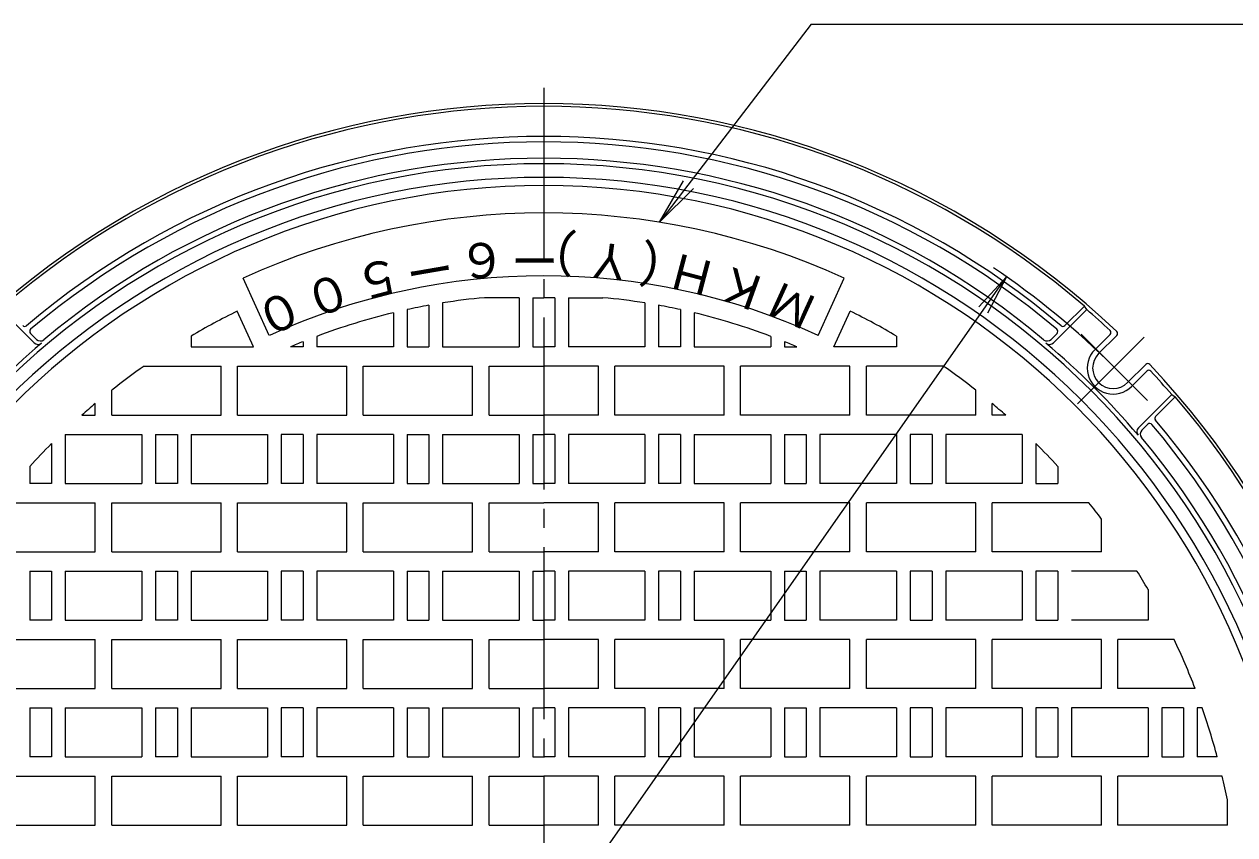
# Model space of a CAD drawing. Units: millimetres, scale not verified. Extents: x -687 to 538, y -934 to 985.
# Drawn here: x -264.9 to 177.8, y 359.4 to 656 of the extents above; entities that cross this region are included whole.
import ezdxf
from ezdxf.enums import TextEntityAlignment as Align

# ---------------------------------------------------------------- set-up
doc = ezdxf.new("R2010")
doc.units = ezdxf.units.MM
doc.header["$LTSCALE"] = 7
doc.linetypes.add('CHAIN2', pattern=[12, 9, -1, 1, -1])
for name, color, linetype, lineweight in [('0-1_躯体', 2, 'Continuous', 18), ('0-2_仕上', 3, 'Continuous', 18), ('0-4_その他', 7, 'Continuous', 18)]:
    doc.layers.add(name, color=color, linetype=linetype, lineweight=lineweight)
doc.styles.add('ＭＳ ゴシック', font='')
doc.styles.get('ＭＳ ゴシック').set_extended_font_data('MS Gothic')

msp = doc.modelspace()

# ---------------------------------------------------------------- linework, layer by layer
at = {"layer": '0-1_躯体'}
for p, q in [((-261.278, 539.434), (-273.457, 551.613)), ((111.478, 539.434), (123.657, 551.613)), ((115.649, 545.727), (122.8, 552.878)), ((123.657, 551.613), (122.8, 552.878)), ((-260.42, 540.698), (-262.611, 542.889)), ((110.62, 540.698), (112.811, 542.889)), ((126.626, 536.904), (132.225, 542.503)), ((128.04, 535.49), (134.673, 542.124)), ((138.646, 524.883), (145.28, 531.517)), ((140.061, 523.469), (145.659, 529.068)), ((142.591, 508.322), (154.769, 520.501)), ((148.883, 512.493), (156.034, 519.644)), ((154.769, 520.501), (156.034, 519.644)), ((143.854, 507.464), (146.045, 509.655))]:
    msp.add_line(p, q, dxfattribs=at)
at = {"layer": '0-1_躯体', "linetype": 'CHAIN2'}
for p, q in [((144.709, 541.552), (120.261, 517.104)), ((121.684, 542.552), (145.897, 518.34))]:
    msp.add_line(p, q, dxfattribs=at)
at = {"layer": '0-1_躯体'}
for centre, radius, start, end in [((-74.9, 321.944), 305, 46.60225, 133.39775), ((-74.9, 321.944), 304, 49.43356, 130.56644), ((-74.9, 321.944), 293, 49.78021, 130.2198), ((-74.9, 321.944), 291, 49.8463, 130.1537), ((-74.9, 321.944), 285, 50.09749, 129.90251), ((-74.9, 321.944), 283, 0, 180), ((-74.9, 321.944), 278, 0, 180), ((-74.9, 321.944), 303.6, 46.98854, 49.15552), ((-264.742, 546.434), 1, 224.99599, 310.21703), ((114.942, 546.434), 1, 229.77782, 315.00401), ((-261.904, 543.596), 1, 130.15234, 224.99599), ((-259.005, 542.112), 2, 224.99799, 309.90262), ((109.206, 542.112), 2, 230.09773, 315.00201), ((112.104, 543.596), 1, 315.00401, 49.84766), ((131.517, 543.21), 1, 315, 46.98766), ((133.966, 542.83), 1, 315, 46.60217), ((-74.9, 321.944), 284.585, 130.19615, 139.80382), ((-259.863, 540.848), 2, 225, 310.19669), ((110.064, 540.848), 2, 229.80331, 315), ((-74.9, 321.944), 284.585, 40.19618, 49.80385), ((133.343, 530.187), 9.5, 134.99957, 315), ((133.343, 530.187), 7.5, 135, 315), ((145.987, 530.81), 1, 43.3961, 135), ((-74.9, 321.944), 305, 316.60225, 43.3978), ((146.366, 528.361), 1, 43.01234, 135), ((-74.9, 321.944), 303.6, 40.84448, 43.01146), ((-74.9, 321.944), 304, 0, 40.56647), ((146.752, 508.947), 1, 40.15234, 134.99599), ((-74.9, 321.944), 291, 0, 40.15373), ((149.59, 511.786), 1, 134.99599, 220.21819), ((-74.9, 321.944), 293, 0, 40.21982), ((144.005, 506.908), 2, 135, 220.19669), ((145.268, 506.049), 2, 134.99799, 219.90317), ((-74.9, 321.944), 285, 0, 39.90254)]:
    msp.add_arc(centre, radius, start, end, dxfattribs=at)
at = {"layer": '0-2_仕上', "linetype": 'CHAIN2'}
msp.add_line((-74.9, 632.712), (-74.9, 10.826), dxfattribs=at)
at = {"layer": '0-2_仕上'}
for p, q in [((-175.256, 542.155), (-184.794, 563.083)), ((25.456, 542.155), (34.994, 563.083)), ((-111.9, 554.013), (-111.9, 537.944)), ((-83.9, 555.944), (-96.555, 555.944)), ((-83.9, 555.944), (-83.9, 537.944)), ((-78.9, 555.944), (-78.9, 537.944)), ((-78.9, 555.944), (-74.9, 555.944)), ((-70.9, 555.944), (-74.9, 555.944)), ((-70.9, 555.944), (-70.9, 537.944)), ((-65.9, 555.944), (-65.9, 537.944)), ((-65.9, 555.944), (-53.245, 555.944)), ((-37.9, 554.013), (-37.9, 537.944)), ((-129.9, 550.417), (-129.9, 537.944)), ((-124.9, 551.563), (-124.9, 537.944)), ((-116.9, 553.16), (-116.9, 537.944)), ((-32.9, 553.16), (-32.9, 537.944)), ((-24.9, 551.563), (-24.9, 537.944)), ((-19.9, 550.417), (-19.9, 537.944)), ((-157.9, 541.798), (-157.9, 537.944)), ((8.1, 541.798), (8.1, 537.944)), ((-162.9, 537.944), (-167.469, 537.944)), ((-162.9, 539.845), (-162.9, 537.944)), ((-129.9, 537.944), (-157.9, 537.944)), ((-124.9, 537.944), (-116.9, 537.944)), ((-111.9, 537.944), (-83.9, 537.944)), ((-78.9, 537.944), (-74.9, 537.944)), ((-70.9, 537.944), (-74.9, 537.944)), ((-37.9, 537.944), (-65.9, 537.944)), ((-24.9, 537.944), (-32.9, 537.944)), ((-19.9, 537.944), (8.1, 537.944)), ((13.1, 539.845), (13.1, 537.944)), ((13.1, 537.944), (17.669, 537.944)), ((-220.996, 530.944), (-192.9, 530.944)), ((-192.9, 512.944), (-192.9, 530.944)), ((-186.9, 512.944), (-186.9, 530.944)), ((-186.9, 530.944), (-146.9, 530.944)), ((-146.9, 512.944), (-146.9, 530.944)), ((-140.9, 512.944), (-140.9, 530.944)), ((-140.9, 530.944), (-100.9, 530.944)), ((-100.9, 512.944), (-100.9, 530.944)), ((-94.9, 512.944), (-94.9, 530.944)), ((-94.9, 530.944), (-74.9, 530.944)), ((-54.9, 530.944), (-74.9, 530.944)), ((-54.9, 512.944), (-54.9, 530.944)), ((-48.9, 512.944), (-48.9, 530.944)), ((-8.9, 530.944), (-48.9, 530.944)), ((-8.9, 512.944), (-8.9, 530.944)), ((-2.9, 512.944), (-2.9, 530.944)), ((37.1, 530.944), (-2.9, 530.944)), ((37.1, 512.944), (37.1, 530.944)), ((43.1, 512.944), (43.1, 530.944)), ((71.196, 530.944), (43.1, 530.944)), ((-232.9, 512.944), (-232.9, 522.096)), ((83.1, 512.944), (83.1, 522.096)), ((-238.9, 512.944), (-238.9, 517.21)), ((89.1, 512.944), (89.1, 517.21)), ((-243.85, 512.944), (-238.9, 512.944)), ((-232.9, 512.944), (-192.9, 512.944)), ((-186.9, 512.944), (-146.9, 512.944)), ((-140.9, 512.944), (-100.9, 512.944)), ((-94.9, 512.944), (-74.9, 512.944)), ((-54.9, 512.944), (-74.9, 512.944)), ((-8.9, 512.944), (-48.9, 512.944)), ((37.1, 512.944), (-2.9, 512.944)), ((83.1, 512.944), (43.1, 512.944)), ((94.05, 512.944), (89.1, 512.944)), ((-249.9, 505.944), (-221.9, 505.944)), ((-249.9, 505.944), (-249.9, 487.943)), ((-221.9, 505.944), (-221.9, 487.943)), ((-216.9, 505.944), (-208.9, 505.944)), ((-216.9, 505.944), (-216.9, 487.943)), ((-203.9, 505.944), (-175.9, 505.944)), ((-203.9, 505.944), (-203.9, 487.943)), ((-175.9, 505.944), (-175.9, 487.943)), ((-157.9, 505.944), (-157.9, 487.943)), ((-129.9, 505.944), (-157.9, 505.944)), ((-129.9, 505.944), (-129.9, 487.943)), ((-124.9, 505.944), (-124.9, 487.943)), ((-124.9, 505.944), (-116.9, 505.944)), ((-116.9, 505.944), (-116.9, 487.943)), ((-111.9, 505.944), (-83.9, 505.944)), ((-111.9, 505.944), (-111.9, 487.943)), ((-83.9, 505.944), (-83.9, 487.943)), ((-78.9, 505.944), (-78.9, 487.943)), ((-78.9, 505.944), (-74.9, 505.944)), ((-70.9, 505.944), (-74.9, 505.944)), ((-70.9, 505.944), (-70.9, 487.943)), ((-65.9, 505.944), (-65.9, 487.943)), ((-37.9, 505.944), (-65.9, 505.944)), ((-37.9, 505.944), (-37.9, 487.943)), ((-32.9, 505.944), (-32.9, 487.943)), ((-24.9, 505.944), (-32.9, 505.944)), ((-24.9, 505.944), (-24.9, 487.943)), ((-19.9, 505.944), (8.1, 505.944)), ((-19.9, 505.944), (-19.9, 487.943)), ((8.1, 505.944), (8.1, 487.943)), ((54.1, 505.944), (26.1, 505.944)), ((26.1, 505.944), (26.1, 487.943)), ((54.1, 505.944), (54.1, 487.943)), ((67.1, 505.944), (59.1, 505.944)), ((67.1, 505.944), (67.1, 487.943)), ((100.1, 505.944), (72.1, 505.944)), ((72.1, 505.944), (72.1, 487.943)), ((100.1, 505.944), (100.1, 487.943)), ((-254.9, 502.567), (-254.9, 487.943)), ((105.1, 502.567), (105.1, 487.943)), ((-262.9, 494.226), (-262.9, 487.943)), ((113.1, 494.226), (113.1, 487.943)), ((-254.9, 487.943), (-262.9, 487.943)), ((-249.9, 487.943), (-221.9, 487.943)), ((-203.9, 487.943), (-175.9, 487.943)), ((-129.9, 487.943), (-157.9, 487.943)), ((-124.9, 487.943), (-116.9, 487.943)), ((-111.9, 487.943), (-83.9, 487.943)), ((-78.9, 487.943), (-74.9, 487.943)), ((-70.9, 487.943), (-74.9, 487.943)), ((-37.9, 487.943), (-65.9, 487.943)), ((-24.9, 487.943), (-32.9, 487.943)), ((-19.9, 487.943), (8.1, 487.943)), ((54.1, 487.943), (26.1, 487.943)), ((100.1, 487.943), (72.1, 487.943)), ((105.1, 487.943), (113.1, 487.943)), ((-274.259, 480.943), (-238.9, 480.943)), ((-238.9, 462.944), (-238.9, 480.943)), ((-232.9, 462.944), (-232.9, 480.943)), ((-232.9, 480.943), (-192.9, 480.943)), ((-192.9, 462.944), (-192.9, 480.943)), ((-186.9, 462.944), (-186.9, 480.943)), ((-186.9, 480.943), (-146.9, 480.943)), ((-146.9, 462.944), (-146.9, 480.943)), ((-140.9, 462.944), (-140.9, 480.943)), ((-140.9, 480.943), (-100.9, 480.943)), ((-100.9, 462.944), (-100.9, 480.943)), ((-94.9, 462.944), (-94.9, 480.943)), ((-94.9, 480.943), (-74.9, 480.943)), ((-54.9, 480.943), (-74.9, 480.943)), ((-54.9, 462.944), (-54.9, 480.943)), ((-48.9, 462.944), (-48.9, 480.943)), ((-8.9, 480.943), (-48.9, 480.943)), ((-8.9, 462.944), (-8.9, 480.943)), ((-2.9, 462.944), (-2.9, 480.943)), ((37.1, 480.943), (-2.9, 480.943)), ((37.1, 462.944), (37.1, 480.943)), ((43.1, 462.944), (43.1, 480.943)), ((83.1, 480.943), (43.1, 480.943)), ((83.1, 462.944), (83.1, 480.943)), ((89.1, 462.944), (89.1, 480.943)), ((124.459, 480.943), (89.1, 480.943)), ((129.1, 462.944), (129.1, 474.944)), ((-278.9, 462.944), (-238.9, 462.944)), ((-232.9, 462.944), (-192.9, 462.944)), ((-186.9, 462.944), (-146.9, 462.944)), ((-140.9, 462.944), (-100.9, 462.944)), ((-94.9, 462.944), (-74.9, 462.944)), ((-54.9, 462.944), (-74.9, 462.944)), ((-8.9, 462.944), (-48.9, 462.944)), ((37.1, 462.944), (-2.9, 462.944)), ((83.1, 462.944), (43.1, 462.944)), ((129.1, 462.944), (89.1, 462.944)), ((-262.9, 455.944), (-254.9, 455.944)), ((-262.9, 455.944), (-262.9, 437.944)), ((-249.9, 455.944), (-221.9, 455.944)), ((-249.9, 455.944), (-249.9, 437.944)), ((-221.9, 455.944), (-221.9, 437.944)), ((-216.9, 455.944), (-208.9, 455.944)), ((-216.9, 455.944), (-216.9, 437.944)), ((-203.9, 455.944), (-175.9, 455.944)), ((-203.9, 455.944), (-203.9, 437.944)), ((-175.9, 455.944), (-175.9, 437.944)), ((-157.9, 455.944), (-157.9, 437.944)), ((-129.9, 455.944), (-157.9, 455.944)), ((-129.9, 455.944), (-129.9, 437.944)), ((-124.9, 455.944), (-124.9, 437.944)), ((-124.9, 455.944), (-116.9, 455.944)), ((-116.9, 455.944), (-116.9, 437.944)), ((-111.9, 455.944), (-83.9, 455.944)), ((-111.9, 455.944), (-111.9, 437.944)), ((-83.9, 455.944), (-83.9, 437.944)), ((-78.9, 455.944), (-78.9, 437.944)), ((-78.9, 455.944), (-74.9, 455.944)), ((-70.9, 455.944), (-74.9, 455.944)), ((-70.9, 455.944), (-70.9, 437.944)), ((-65.9, 455.944), (-65.9, 437.944)), ((-37.9, 455.944), (-65.9, 455.944)), ((-37.9, 455.944), (-37.9, 437.944)), ((-24.9, 455.944), (-32.9, 455.944)), ((-32.9, 455.944), (-32.9, 437.944)), ((-24.9, 455.944), (-24.9, 437.944)), ((-19.9, 455.944), (8.1, 455.944)), ((-19.9, 455.944), (-19.9, 437.944)), ((8.1, 455.944), (8.1, 437.944)), ((54.1, 455.944), (26.1, 455.944)), ((26.1, 455.944), (26.1, 437.944)), ((54.1, 455.944), (54.1, 437.944)), ((67.1, 455.944), (59.1, 455.944)), ((67.1, 455.944), (67.1, 437.944)), ((100.1, 455.944), (72.1, 455.944)), ((72.1, 455.944), (72.1, 437.944)), ((100.1, 455.944), (100.1, 437.944)), ((113.1, 455.944), (105.1, 455.944)), ((113.1, 455.944), (113.1, 437.944)), ((142.054, 455.944), (118.1, 455.944)), ((146.1, 449.16), (146.1, 437.944)), ((-249.9, 437.944), (-221.9, 437.944)), ((-203.9, 437.944), (-175.9, 437.944)), ((-129.9, 437.944), (-157.9, 437.944)), ((-124.9, 437.944), (-116.9, 437.944)), ((-111.9, 437.944), (-83.9, 437.944)), ((-78.9, 437.944), (-74.9, 437.944)), ((-70.9, 437.944), (-74.9, 437.944)), ((-37.9, 437.944), (-65.9, 437.944)), ((-24.9, 437.944), (-32.9, 437.944)), ((-19.9, 437.944), (8.1, 437.944)), ((54.1, 437.944), (26.1, 437.944)), ((100.1, 437.944), (72.1, 437.944)), ((146.1, 437.944), (118.1, 437.944)), ((-278.9, 430.944), (-238.9, 430.944)), ((-238.9, 412.944), (-238.9, 430.944)), ((-232.9, 412.944), (-232.9, 430.944)), ((-232.9, 430.944), (-192.9, 430.944)), ((-192.9, 412.944), (-192.9, 430.944)), ((-186.9, 412.944), (-186.9, 430.944)), ((-186.9, 430.944), (-146.9, 430.944)), ((-146.9, 412.944), (-146.9, 430.944)), ((-140.9, 412.944), (-140.9, 430.944)), ((-140.9, 430.944), (-100.9, 430.944)), ((-100.9, 412.944), (-100.9, 430.944)), ((-94.9, 412.944), (-94.9, 430.944)), ((-94.9, 430.944), (-74.9, 430.944)), ((-54.9, 430.944), (-74.9, 430.944)), ((-54.9, 412.944), (-54.9, 430.944)), ((-48.9, 412.944), (-48.9, 430.944)), ((-8.9, 430.944), (-48.9, 430.944)), ((-8.9, 412.944), (-8.9, 430.944)), ((-2.9, 412.944), (-2.9, 430.944)), ((37.1, 430.944), (-2.9, 430.944)), ((37.1, 412.944), (37.1, 430.944)), ((43.1, 412.944), (43.1, 430.944)), ((83.1, 430.944), (43.1, 430.944)), ((83.1, 412.944), (83.1, 430.944)), ((89.1, 412.944), (89.1, 430.944)), ((129.1, 430.944), (89.1, 430.944)), ((129.1, 412.944), (129.1, 430.944)), ((135.1, 412.944), (135.1, 430.944)), ((155.63, 430.944), (135.1, 430.944)), ((-278.9, 412.944), (-238.9, 412.944)), ((-232.9, 412.944), (-192.9, 412.944)), ((-186.9, 412.944), (-146.9, 412.944)), ((-140.9, 412.944), (-100.9, 412.944)), ((-94.9, 412.944), (-74.9, 412.944)), ((-54.9, 412.944), (-74.9, 412.944)), ((-8.9, 412.944), (-48.9, 412.944)), ((37.1, 412.944), (-2.9, 412.944)), ((83.1, 412.944), (43.1, 412.944)), ((129.1, 412.944), (89.1, 412.944)), ((163.31, 412.944), (135.1, 412.944)), ((-262.9, 405.944), (-254.9, 405.944)), ((-262.9, 405.944), (-262.9, 387.944)), ((-249.9, 405.944), (-221.9, 405.944)), ((-249.9, 405.944), (-249.9, 387.944)), ((-221.9, 405.944), (-221.9, 387.944)), ((-216.9, 405.944), (-208.9, 405.944)), ((-216.9, 405.944), (-216.9, 387.944)), ((-203.9, 405.944), (-175.9, 405.944)), ((-203.9, 405.944), (-203.9, 387.944)), ((-175.9, 405.944), (-175.9, 387.944)), ((-157.9, 405.944), (-157.9, 387.944)), ((-129.9, 405.944), (-157.9, 405.944)), ((-129.9, 405.944), (-129.9, 387.944)), ((-124.9, 405.944), (-124.9, 387.944)), ((-124.9, 405.944), (-116.9, 405.944)), ((-116.9, 405.944), (-116.9, 387.944)), ((-111.9, 405.944), (-83.9, 405.944)), ((-111.9, 405.944), (-111.9, 387.944)), ((-83.9, 405.944), (-83.9, 387.944)), ((-78.9, 405.944), (-78.9, 387.944)), ((-78.9, 405.944), (-74.9, 405.944)), ((-70.9, 405.944), (-74.9, 405.944)), ((-70.9, 405.944), (-70.9, 387.944)), ((-65.9, 405.944), (-65.9, 387.944)), ((-37.9, 405.944), (-65.9, 405.944)), ((-37.9, 405.944), (-37.9, 387.944)), ((-32.9, 405.944), (-32.9, 387.944)), ((-24.9, 405.944), (-32.9, 405.944)), ((-24.9, 405.944), (-24.9, 387.944)), ((-19.9, 405.944), (-19.9, 387.944)), ((-19.9, 405.944), (8.1, 405.944)), ((8.1, 405.944), (8.1, 387.944)), ((54.1, 405.944), (26.1, 405.944)), ((26.1, 405.944), (26.1, 387.944)), ((54.1, 405.944), (54.1, 387.944)), ((67.1, 405.944), (59.1, 405.944)), ((67.1, 405.944), (67.1, 387.944)), ((100.1, 405.944), (72.1, 405.944)), ((72.1, 405.944), (72.1, 387.944)), ((100.1, 405.944), (100.1, 387.944)), ((113.1, 405.944), (105.1, 405.944)), ((113.1, 405.944), (113.1, 387.944)), ((146.1, 405.944), (118.1, 405.944)), ((118.1, 405.944), (118.1, 387.944)), ((146.1, 405.944), (146.1, 387.944)), ((159.1, 405.944), (159.1, 387.944)), ((164.1, 405.944), (164.1, 387.944)), ((165.868, 405.944), (164.1, 405.944)), ((-249.9, 387.944), (-221.9, 387.944)), ((-203.9, 387.944), (-175.9, 387.944)), ((-129.9, 387.944), (-157.9, 387.944)), ((-124.9, 387.944), (-116.9, 387.944)), ((-111.9, 387.944), (-83.9, 387.944)), ((-78.9, 387.944), (-74.9, 387.944)), ((-70.9, 387.944), (-74.9, 387.944)), ((-37.9, 387.944), (-65.9, 387.944)), ((-24.9, 387.944), (-32.9, 387.944)), ((-19.9, 387.944), (8.1, 387.944)), ((54.1, 387.944), (26.1, 387.944)), ((100.1, 387.944), (72.1, 387.944)), ((146.1, 387.944), (118.1, 387.944)), ((171.411, 387.944), (164.1, 387.944)), ((-278.9, 380.943), (-238.9, 380.943)), ((-238.9, 362.944), (-238.9, 380.943)), ((-232.9, 362.944), (-232.9, 380.943)), ((-232.9, 380.943), (-192.9, 380.943)), ((-192.9, 362.944), (-192.9, 380.943)), ((-186.9, 362.944), (-186.9, 380.943)), ((-186.9, 380.943), (-146.9, 380.943)), ((-146.9, 362.944), (-146.9, 380.943)), ((-140.9, 362.944), (-140.9, 380.943)), ((-140.9, 380.943), (-100.9, 380.943)), ((-100.9, 362.944), (-100.9, 380.943)), ((-94.9, 362.944), (-94.9, 380.943)), ((-94.9, 380.943), (-74.9, 380.943)), ((-54.9, 380.943), (-74.9, 380.943)), ((-54.9, 362.944), (-54.9, 380.943)), ((-48.9, 362.944), (-48.9, 380.943)), ((-8.9, 380.943), (-48.9, 380.943)), ((-8.9, 362.944), (-8.9, 380.943)), ((-2.9, 362.944), (-2.9, 380.943)), ((37.1, 380.943), (-2.9, 380.943)), ((37.1, 362.944), (37.1, 380.943)), ((43.1, 362.944), (43.1, 380.943)), ((83.1, 380.943), (43.1, 380.943)), ((83.1, 362.944), (83.1, 380.943)), ((89.1, 362.944), (89.1, 380.943)), ((129.1, 380.943), (89.1, 380.943)), ((129.1, 362.944), (129.1, 380.943)), ((135.1, 362.944), (135.1, 380.943)), ((173.181, 380.943), (135.1, 380.943)), ((175.1, 362.944), (175.1, 372.193)), ((-278.9, 362.944), (-238.9, 362.944)), ((-232.9, 362.944), (-192.9, 362.944)), ((-186.9, 362.944), (-146.9, 362.944)), ((-140.9, 362.944), (-100.9, 362.944)), ((-94.9, 362.944), (-74.9, 362.944)), ((-54.9, 362.944), (-74.9, 362.944)), ((-8.9, 362.944), (-48.9, 362.944)), ((37.1, 362.944), (-2.9, 362.944)), ((83.1, 362.944), (43.1, 362.944)), ((129.1, 362.944), (89.1, 362.944)), ((175.1, 362.944), (135.1, 362.944))]:
    msp.add_line(p, q, dxfattribs=at)
for points in [[(-203.9, 541.907), (-203.9, 537.944), (-181.029, 537.944), (-186.977, 550.993)], [(54.1, 541.907), (54.1, 537.944), (31.23, 537.944), (37.177, 550.993)], [(-208.9, 505.944), (-208.9, 487.943), (-216.9, 487.943)], [(-162.9, 505.944), (-170.9, 505.944), (-170.9, 487.943)], [(-162.9, 505.944), (-162.9, 487.943), (-170.9, 487.943)], [(13.1, 505.944), (21.1, 505.944), (21.1, 487.943)], [(13.1, 505.944), (13.1, 487.943), (21.1, 487.943)], [(59.1, 505.944), (59.1, 487.943), (67.1, 487.943)], [(-254.9, 455.944), (-254.9, 437.944), (-262.9, 437.944)], [(-208.9, 455.944), (-208.9, 437.944), (-216.9, 437.944)], [(-162.9, 455.944), (-170.9, 455.944), (-170.9, 437.944)], [(-162.9, 455.944), (-162.9, 437.944), (-170.9, 437.944)], [(13.1, 455.944), (21.1, 455.944), (21.1, 437.944)], [(13.1, 455.944), (13.1, 437.944), (21.1, 437.944)], [(59.1, 455.944), (59.1, 437.944), (67.1, 437.944)], [(105.1, 455.944), (105.1, 437.944), (113.1, 437.944)], [(-254.9, 405.944), (-254.9, 387.944), (-262.9, 387.944)], [(-208.9, 405.944), (-208.9, 387.944), (-216.9, 387.944)], [(-162.9, 405.944), (-170.9, 405.944), (-170.9, 387.944)], [(-162.9, 405.944), (-162.9, 387.944), (-170.9, 387.944)], [(13.1, 405.944), (21.1, 405.944), (21.1, 387.944)], [(13.1, 405.944), (13.1, 387.944), (21.1, 387.944)], [(59.1, 405.944), (59.1, 387.944), (67.1, 387.944)], [(105.1, 405.944), (105.1, 387.944), (113.1, 387.944)], [(159.1, 405.944), (151.1, 405.944), (151.1, 387.944), (159.1, 387.944)]]:
    msp.add_lwpolyline(points, dxfattribs=at)
for radius, start, end in [(275, 0, 180), (265, 65.5, 114.5), (242, 65.50002, 114.49998), (235, 95.28732, 99.05873), (235, 80.94127, 84.71268), (255, 116.07301, 120.38992), (235, 103.5352, 110.68266), (235, 100.29541, 102.2845), (235, 77.7155, 79.70459), (235, 69.31734, 76.4648), (255, 59.61008, 63.92699), (235, 111.99144, 113.19795), (235, 66.80205, 68.00856), (255, 124.95447, 128.28751), (255, 51.71249, 55.04553), (255, 130.02618, 131.49449), (255, 48.50551, 49.97382), (255, 134.90086, 137.49809), (255, 42.50191, 45.09914), (255, 36.86989, 38.5743), (255, 29.92644, 31.70126), (255, 20.90762, 25.30586), (255, 15.00027, 19.23308), (255, 11.36479, 13.37785)]:
    msp.add_arc((-74.9, 321.944), radius, start, end, dxfattribs=at)
at = {"layer": '0-4_その他'}
for p, q in [((22.849, 655.987), (401.651, 655.987)), ((-32.514, 583.532), (-20.165, 595.931)), ((-244.105, 80.294), (94.305, 563.594)), ((94.305, 563.594), (84.171, 552.535)), ((94.305, 563.594), (87.379, 550.289))]:
    msp.add_line(p, q, dxfattribs=at)
msp.add_lwpolyline([(22.849, 655.987), (-32.514, 583.532), (-23.795, 598.705)], dxfattribs=at)
msp.add_arc((-74.9, 321.944), 295, 45, 56.12622, dxfattribs=at)

# ---------------------------------------------------------------- texts
at = {"layer": '0-2_仕上', "color": 4, "style": 'ＭＳ ゴシック'}
for s, rotation, p in [('６', 184.908, (-89.644, 580.544)), ('Ｈ', 165.273, (-9.613, 572.038)), ('５', 194.727, (-129.604, 574.834)), ('ー', 189.817, (-109.752, 577.713)), ('ー', 179.999, (-69.428, 580.094)), ('Ｋ', 160.363, (9.56, 565.78)), ('０', 199.637, (-149.056, 569.477)), ('Ｍ', 155.455, (28.113, 558.689)), ('０', 204.545, (-167.963, 563.259))]:
    msp.add_text(s, height=12.83, rotation=rotation, dxfattribs=at).set_placement(p, align=Align.BOTTOM_LEFT)
at = {"layer": '0-2_仕上', "color": 4, "insert": (-30.499, 576.597), "char_height": 12.83, "attachment_point": 7, "rotation": 172.637, "style": 'ＭＳ ゴシック'}
msp.add_mtext('\\T1.19;(Ｙ)', dxfattribs=at)

doc.saveas('drawing.dxf')
